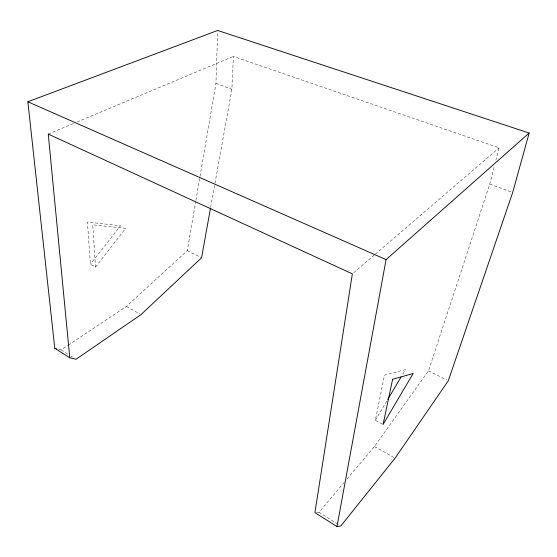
<?xml version="1.0" encoding="UTF-8"?>
<svg xmlns="http://www.w3.org/2000/svg" width="557" height="557" viewBox="0 0 557 557"><rect width="100%" height="100%" fill="white"/><g stroke="black" fill="none" stroke-linecap="round" stroke-linejoin="round"><path stroke-width="0.42" stroke-dasharray="2.79 2.09" d="M200.005 176.416L215.942 83.39L217.648 31.331M210.65 207.308L231.9 89.259L233.369 56.424L499.065 147.835L495.89 160.193M68.288 345.131L126.397 306.454L187.284 250.664L195.765 201.168M195.911 200.311L199.859 177.272M382.367 424.107L375.355 420.27L384.511 375.119L405.489 369.611L401.945 375.571M346.997 479.048L374.443 446.498L428.479 370.865L489.763 184.088L494.414 165.965M375.355 420.27L387.317 400.156M95.532 267.123L125.652 228.349L92.727 224.812L95.532 267.123L90.401 264.31L87.421 222.083L120.5 225.752L90.401 264.31M316.543 512.475L318.994 512.266L344.198 482.369M353.688 272.735L374.736 254.653M375.397 254.089L499.065 147.835M58.736 349.316L61.11 349.907L67.564 345.612M48.264 134.084L73.907 123.32M77.11 121.976L233.369 56.424M215.942 83.39L231.9 89.259M489.763 184.088L511.89 192.228M187.284 250.664L200.812 257.404M428.479 370.865L446.777 379.985M126.397 306.454L139.473 313.842M374.443 446.498L394.349 457.736M61.11 349.907L68.205 354.37M71.038 356.16L72.459 357.051M318.994 512.266L337.897 524.165"/><path stroke-width="0.84" d="M210.497 208.165L201.564 257.78L140.928 314.656L76.003 359.279L69.771 357.796L54.788 348.334L27.85 101.778L217.676 30.461L529.15 133.026L512.677 192.52L448.301 380.744L395.087 458.146L340.807 525.996L336.971 526.539L314.914 512.607L352.372 273.87L48.264 134.084L69.771 357.796M336.971 526.539L386.078 259.611L529.15 133.026M387.763 399.411L401.054 377.061M54.788 348.334L56.368 348.724M27.85 101.778L386.078 259.611M392.615 379.296L383.07 424.49L413.169 373.489L392.615 379.296"/></g></svg>
